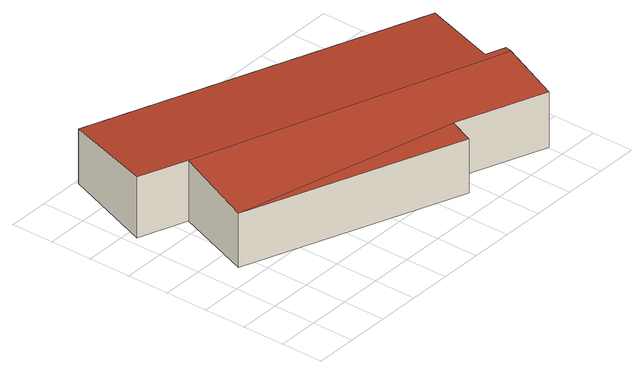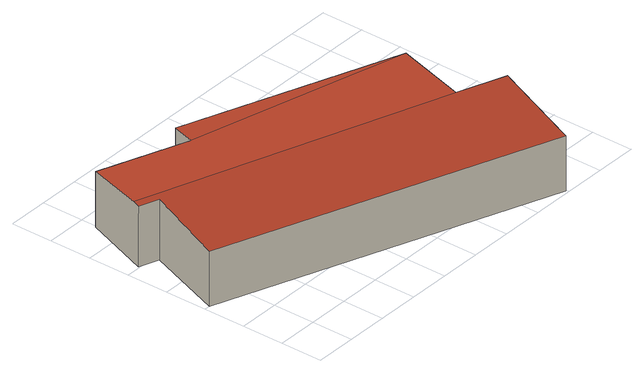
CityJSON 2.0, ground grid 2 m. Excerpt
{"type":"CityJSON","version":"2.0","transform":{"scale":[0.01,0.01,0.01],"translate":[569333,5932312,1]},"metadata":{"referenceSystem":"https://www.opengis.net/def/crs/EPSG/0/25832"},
"CityObjects":{
"building1":{"type":"Building","attributes":{"Grundfläche 2D":"133.870787","Grundhöhe NN":"1.420"},"geometry":[{"type":"Solid","lod":"3","boundaries":[[[[0,1,2,3,4,5]],[[6,7,8,2,1,0,9,10]],[[11,4,3]],[[2,8,12,13]],[[3,2,13,14]],[[11,3,14,15]],[[4,11,15,16]],[[5,4,16,17]],[[9,0,5,17,18]],[[10,9,18,19]],[[6,10,19,20]],[[7,6,20,21]],[[8,7,21,12]],[[13,12,21,20,19,18,17,16,15,14]]]],"semantics":{"surfaces":[{"type":"RoofSurface"},{"type":"WallSurface"},{"type":"GroundSurface"}],"values":[[0,0,0,1,1,1,1,1,1,1,1,1,1,2]]}}]}
},
"vertices":[
[1714,356,337],[1620,389,337],[269,866,337],[130,494,303],[1187,230,311],[1608,73,311],[1773,800,309],[204,1387,307],[41,951,337],[1727,392,334],[1634,426,334],[1144,115,303],[41,951,42],[269,866,42],[130,494,42],[1144,115,42],[1187,230,42],[1608,73,42],[1727,392,42],[1634,426,42],[1773,800,42],[204,1387,42]
]}
